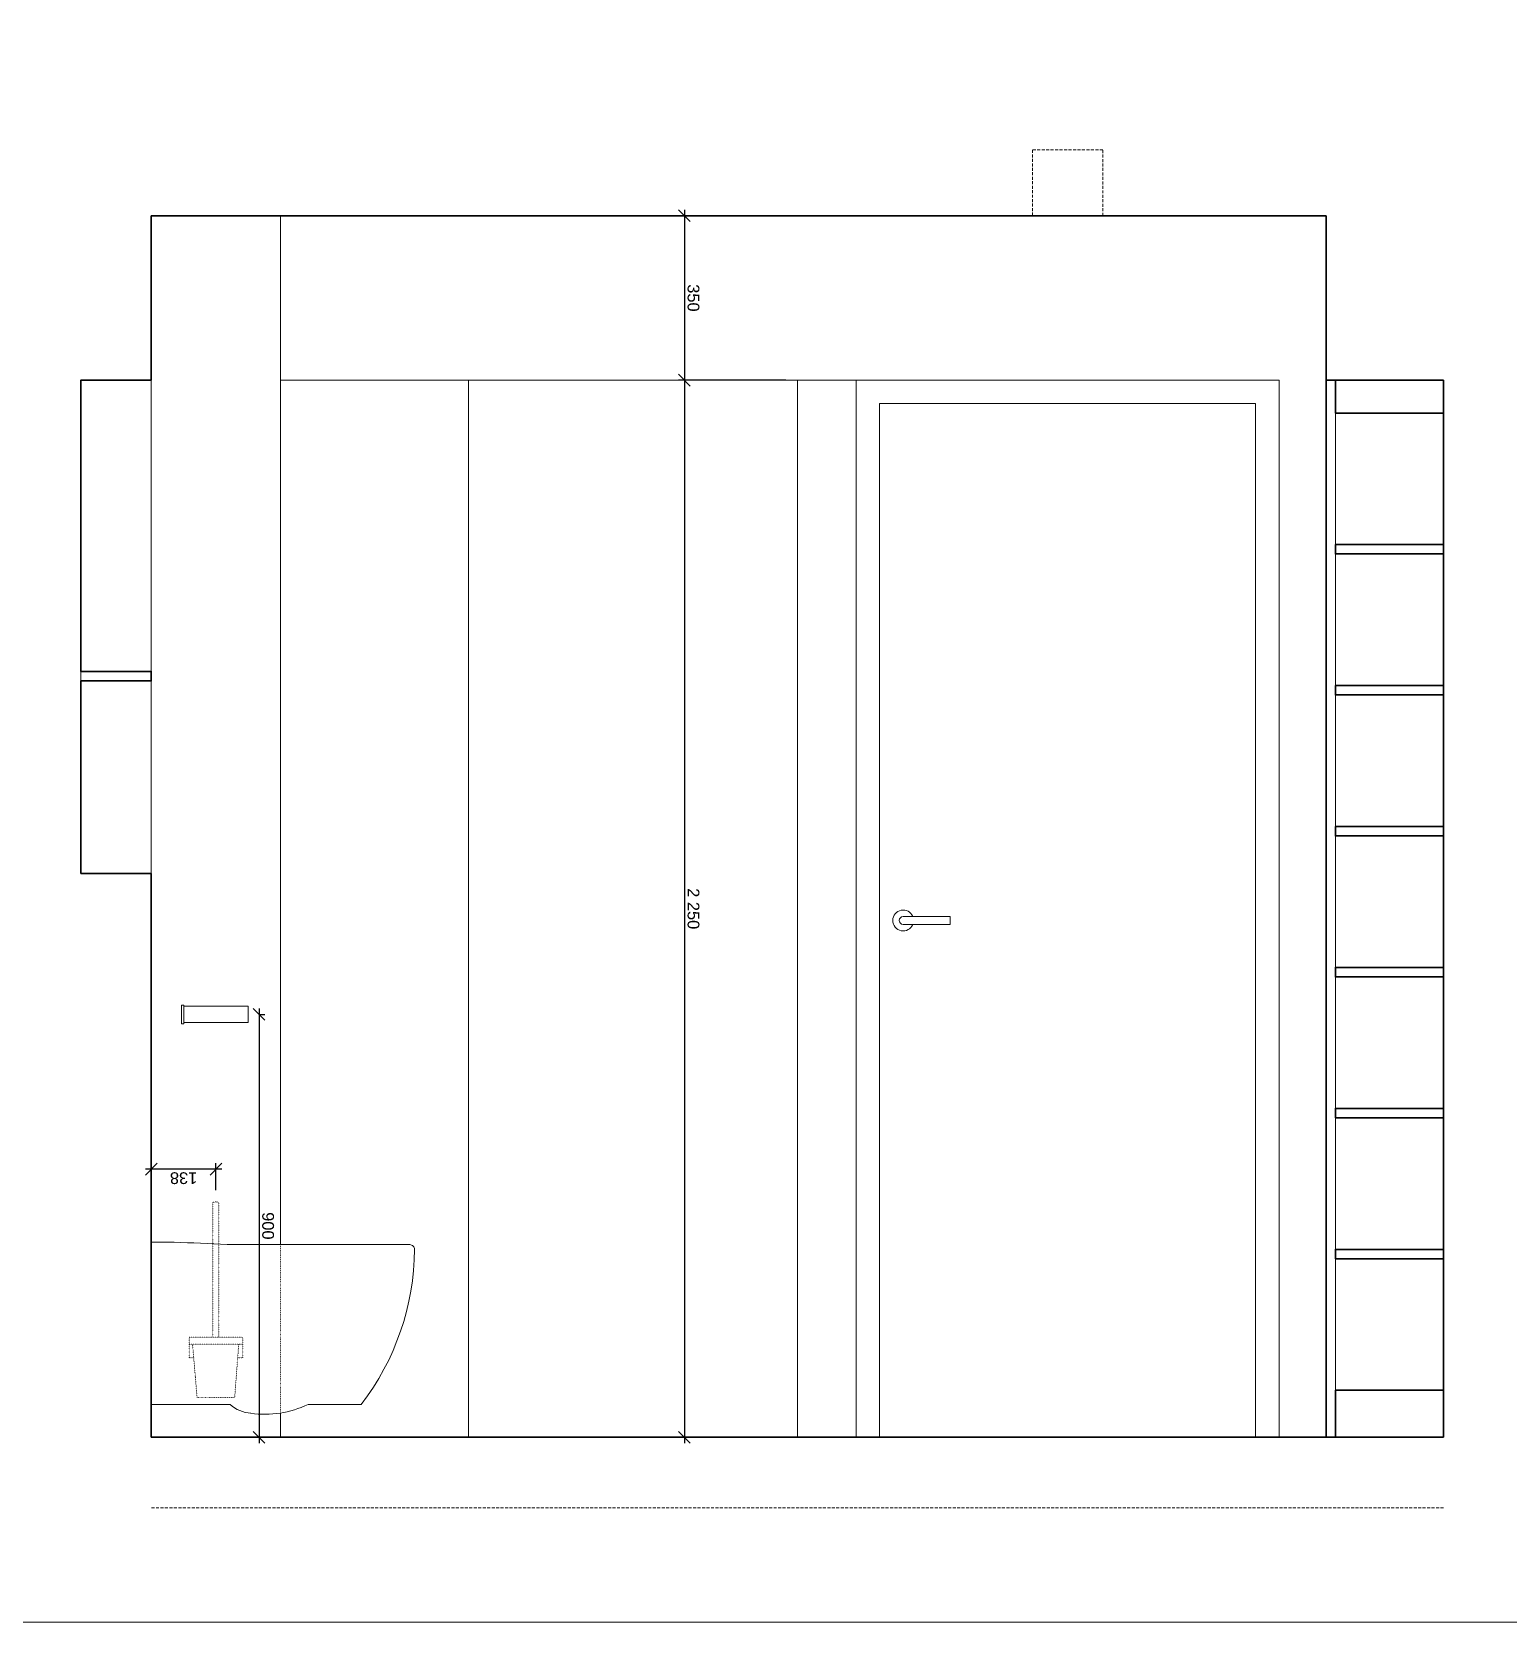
# Model space of a CAD drawing. Header units: millimetres. Extents: x 3767 to 22479, y 1034 to 12216.
# Drawn here: x 16195 to 19337, y 1034 to 4419 of the extents above; entities that cross this region are included whole.
import ezdxf

# ---------------------------------------------------------------- set-up
doc = ezdxf.new("R2010")
doc.units = ezdxf.units.MM
doc.linetypes.add('TEČKOVANÁX2', pattern=[0.5, 0, -0.5])
doc.linetypes.add('ČÁRKOVANÁ2', pattern=[9.525, 6.35, -3.175])
for name, color, linetype, lineweight in [('3', 7, 'ČÁRKOVANÁ2', 0), ('dim', 4, 'Continuous', 0), ('door', 36, 'Continuous', 0), ('elevation', 7, 'Continuous', 13), ('equipments', 137, 'Continuous', 13), ('sanitary', 4, 'Continuous', 13), ('section', 5, 'Continuous', 35), ('tile', 177, 'TEČKOVANÁX2', 0)]:
    doc.layers.add(name, color=color, linetype=linetype, lineweight=lineweight)
doc.styles.add('ARIAL', font='arial.ttf')
doc.dimstyles.new('25', dxfattribs={"dimtxt": 25, "dimasz": 25, "dimexe": 12.5, "dimexo": 25, "dimgap": 6.25, "dimtad": 1, "dimdec": 0, "dimdsep": 46, "dimlunit": 6, "dimtxsty": 'ARIAL', "dimblk": 'OBLIQUE', "dimcen": 25, "dimdle": 12.5, "dimclrd": 256, "dimclre": 256, "dimclrt": 2, "dimadec": 0, "dimazin": 0, "dimtfac": 1, "dimtdec": 0, "dimtmove": 0, "dimatfit": 1, "dimldrblk": 'DOTSMALL', "dimfxl": 1, "dimtvp": 1, "dimtolj": 1, "dimtzin": 0, "dimarcsym": 0})

# ---------------------------------------------------------------- blocks, each defined once
blk = doc.blocks.new('door hand')
at = {"color": 0}
for p, q in [((-1068.3, 90), (-1068.3, 190)), ((-1051.7, 190), (-1068.3, 190)), ((-1051.7, 90), (-1051.7, 190))]:
    blk.add_line(p, q, dxfattribs=at)
for radius, start, end in [(22.2, 112.0121, 67.9879), (8.33, 180, 0)]:
    blk.add_arc((-1060, 90), radius, start, end, dxfattribs=at)
blk = doc.blocks.new('A$C39D17CD7')
at = {"layer": 'equipments'}
for p, q in [((-333.6, -70), (-446.9, -70)), ((-167.5, -70), (0, -70)), ((0, -402.7), (0, -70)), ((0, -403), (0, -415)), ((-550, -410), (-161.5, -410)), ((0, -415), (-48.3, -415))]:
    blk.add_line(p, q, dxfattribs=at)
for centre, radius, start, end in [((-241.2, -262), 213.1, 82.0964, 115.6836), ((-217.6, -125.6), 74.8, 47.971, 85.6303), ((-12, -403.4), 548, 142.5254, 179.6351), ((-550, -400), 10, 179.6424, 269.9815), ((16.6, 2337.5), 2753.3, 266.2913, 268.6486)]:
    blk.add_arc(centre, radius, start, end, dxfattribs=at)
blk = doc.blocks.new('wc acc2')
at = {"linetype": 'Continuous', "lineweight": 0}
for p, q in [((0, 17.5), (136.9, 17.5)), ((0, -17.5), (0, 17.5)), ((142, 17.5), (142, -17.5)), ((0, -17.5), (136.9, -17.5))]:
    blk.add_line(p, q, dxfattribs=at)
blk.add_lwpolyline([(136.9, 19.9), (142, 19.9), (142, -19.9), (136.9, -19.9)], close=True, dxfattribs=at)
blk = doc.blocks.new('_Oblique')
at = {"color": 0, "linetype": 'ByBlock', "lineweight": -2}
blk.add_line((-0.5, -0.5), (0.5, 0.5), dxfattribs=at)
blk = doc.blocks.new('*D212')
at = {"layer": 'Defpoints', "color": 0, "transparency": 16777216}
for p in [(16449.6, 1998.5), (16449.6, 1928.8), (16587.1, 1928.8)]:
    blk.add_point(p, dxfattribs=at)
at = {"layer": 'dim', "lineweight": -2, "transparency": 16777216}
for p, q in [((16599.6, 1998.5), (16437.1, 1998.5)), ((16449.6, 1953.8), (16449.6, 2011)), ((16587.1, 1953.8), (16587.1, 2011))]:
    blk.add_line(p, q, dxfattribs=at)
at = {"layer": 'dim', "lineweight": -2, "transparency": 16777216, "xscale": 25, "yscale": 25, "zscale": 25, "rotation": 180}
blk.add_blockref('_Oblique', (16449.6, 1998.5), dxfattribs=at)
at = {"layer": 'dim', "lineweight": -2, "transparency": 16777216, "xscale": 25, "yscale": 25, "zscale": 25}
blk.add_blockref('_Oblique', (16587.1, 1998.5), dxfattribs=at)
at = {"layer": 'dim', "color": 2, "transparency": 16777216, "insert": (16518.3, 1979.5), "char_height": 25, "attachment_point": 5, "rotation": 180, "style": 'ARIAL'}
blk.add_mtext('\\A1;138', dxfattribs=at)
blk = doc.blocks.new('_DotSmall')
at = {"color": 0, "linetype": 'ByBlock', "const_width": 0.5}
blk.add_lwpolyline([(-0.0625, 0, 1), (0.0625, 0, 1)], format="xyb", close=True, dxfattribs=at)
blk = doc.blocks.new('*D213')
at = {"layer": 'Defpoints', "color": 0, "transparency": 16777216}
for p in [(16655.5, 2327.8), (16655.5, 1427.8), (16679, 1427.8)]:
    blk.add_point(p, dxfattribs=at)
at = {"layer": 'dim', "lineweight": -2, "transparency": 16777216}
for p, q in [((16679, 2340.3), (16679, 1415.3)), ((16680.5, 2327.8), (16691.5, 2327.8)), ((16680.5, 1427.8), (16691.5, 1427.8))]:
    blk.add_line(p, q, dxfattribs=at)
at = {"layer": 'dim', "lineweight": -2, "transparency": 16777216, "xscale": 25, "yscale": 25, "zscale": 25}
for p, rotation in [((16679, 2327.8), 90.00000000000006), ((16679, 1427.8), 270.0000000000001)]:
    blk.add_blockref('_Oblique', p, dxfattribs=dict(at, rotation=rotation))
at = {"layer": 'dim', "color": 2, "transparency": 16777216, "insert": (16698, 1877.8), "char_height": 25, "attachment_point": 5, "rotation": 270, "style": 'ARIAL'}
blk.add_mtext('\\A1;900', dxfattribs=at)
blk = doc.blocks.new('*D214')
at = {"layer": 'Defpoints', "color": 0, "transparency": 16777216}
for p in [(17824.6, 3677.8), (17584.1, 1427.8), (17824.6, 1427.8)]:
    blk.add_point(p, dxfattribs=at)
at = {"layer": 'dim', "lineweight": -2, "transparency": 16777216}
for p, q in [((17584.1, 3690.3), (17584.1, 1415.3)), ((17799.6, 3677.8), (17571.6, 3677.8)), ((17799.6, 1427.8), (17571.6, 1427.8))]:
    blk.add_line(p, q, dxfattribs=at)
at = {"layer": 'dim', "lineweight": -2, "transparency": 16777216, "xscale": 25, "yscale": 25, "zscale": 25}
for p, rotation in [((17584.1, 3677.8), 90.00000000000006), ((17584.1, 1427.8), 270.0000000000001)]:
    blk.add_blockref('_Oblique', p, dxfattribs=dict(at, rotation=rotation))
at = {"layer": 'dim', "color": 2, "transparency": 16777216, "insert": (17603.2, 2552.8), "char_height": 25, "attachment_point": 5, "rotation": 270, "style": 'ARIAL'}
blk.add_mtext('\\A1;2\xa0250', dxfattribs=at)
blk = doc.blocks.new('*D215')
at = {"layer": 'Defpoints', "color": 0, "transparency": 16777216}
for p in [(17724.6, 4027.8), (17584.1, 3677.8), (17824.6, 3677.8)]:
    blk.add_point(p, dxfattribs=at)
at = {"layer": 'dim', "lineweight": -2, "transparency": 16777216}
for p, q in [((17584.1, 4040.3), (17584.1, 3665.3)), ((17699.6, 4027.8), (17571.6, 4027.8)), ((17799.6, 3677.8), (17571.6, 3677.8))]:
    blk.add_line(p, q, dxfattribs=at)
at = {"layer": 'dim', "lineweight": -2, "transparency": 16777216, "xscale": 25, "yscale": 25, "zscale": 25}
for p, rotation in [((17584.1, 4027.8), 90.00000000000006), ((17584.1, 3677.8), 270.0000000000001)]:
    blk.add_blockref('_Oblique', p, dxfattribs=dict(at, rotation=rotation))
at = {"layer": 'dim', "color": 2, "transparency": 16777216, "insert": (17603.2, 3852.8), "char_height": 25, "attachment_point": 5, "rotation": 270, "style": 'ARIAL'}
blk.add_mtext('\\A1;350', dxfattribs=at)

msp = doc.modelspace()

# ---------------------------------------------------------------- linework, layer by layer
at = {"layer": '3'}
for p, q in [((18474.6, 4167.8), (18324.6, 4167.8)), ((18324.6, 4167.8), (18324.6, 4027.8)), ((18474.6, 4027.8), (18474.6, 4167.8)), ((19199.6, 1277.8), (16449.6, 1277.8))]:
    msp.add_line(p, q, dxfattribs=at)
at = {"layer": 'dim'}
msp.add_lwpolyline([(12050, 12216.3), (22479.1, 12216.3), (22479.1, 1034.3), (12050, 1034.3)], close=True, dxfattribs=at)
at = {"layer": 'door'}
for points in [[(17949.6, 1427.8), (17949.6, 3677.8), (18849.6, 3677.8), (18849.6, 1427.8)], [(17999.6, 1427.8), (17999.6, 3627.8), (18799.6, 3627.8), (18799.6, 1427.8)]]:
    msp.add_lwpolyline(points, dxfattribs=at)
at = {"layer": 'elevation'}
for p, q in [((16724.6, 1837.8), (16724.6, 4027.8)), ((16449.6, 3677.8), (16449.6, 3327.8)), ((17824.6, 3677.8), (16724.6, 3677.8)), ((17124.6, 1427.8), (17124.6, 3677.8)), ((17824.6, 1427.8), (17824.6, 3677.8)), ((17949.6, 3677.8), (17824.6, 3677.8)), ((17949.6, 1427.8), (17949.6, 3677.8)), ((18969.6, 1427.8), (18969.6, 3607.8)), ((16449.6, 3327.8), (16449.6, 3057.8)), ((16299.6, 3057.8), (16299.6, 3037.8)), ((16449.6, 3037.8), (16449.6, 2627.8)), ((16724.6, 1427.8), (16724.6, 1479.4))]:
    msp.add_line(p, q, dxfattribs=at)
at = {"layer": 'section', "linetype": 'Continuous'}
for p, q in [((16449.6, 3677.8), (16449.6, 4027.8)), ((16499.6, 4027.8), (16449.6, 4027.8)), ((18949.6, 4027.8), (16499.6, 4027.8)), ((18949.6, 3677.8), (18949.6, 4027.8)), ((18949.6, 3677.8), (19199.6, 3677.8)), ((16449.6, 2627.8), (16449.6, 1427.8)), ((19199.6, 1427.8), (16449.6, 1427.8))]:
    msp.add_line(p, q, dxfattribs=at)
at = {"layer": 'section'}
for p, q in [((18949.6, 1427.8), (18949.6, 3677.8)), ((18969.6, 3607.8), (18969.6, 3677.8)), ((19199.6, 3677.8), (19199.6, 1427.8)), ((18969.6, 3607.8), (19199.6, 3607.8))]:
    msp.add_line(p, q, dxfattribs=at)
at = {"layer": 'section', "linetype": 'Continuous'}
for points in [[(16299.6, 3327.8), (16299.6, 3677.8), (16449.6, 3677.8)], [(16299.6, 3057.8), (16299.6, 3327.8)], [(16449.6, 2627.8), (16299.6, 2627.8), (16299.6, 3037.8)]]:
    msp.add_lwpolyline(points, dxfattribs=at)
at = {"layer": 'section'}
for points in [[(19199.6, 3327.8), (18969.6, 3327.8), (18969.6, 3307.8), (19199.6, 3307.8)], [(16299.6, 3057.8), (16449.6, 3057.8), (16449.6, 3037.8), (16299.6, 3037.8)], [(19199.6, 3027.8), (18969.6, 3027.8), (18969.6, 3007.8), (19199.6, 3007.8)], [(19199.6, 2727.8), (18969.6, 2727.8), (18969.6, 2707.8), (19199.6, 2707.8)], [(19199.6, 2427.8), (18969.6, 2427.8), (18969.6, 2407.8), (19199.6, 2407.8)], [(19199.6, 2127.8), (18969.6, 2127.8), (18969.6, 2107.8), (19199.6, 2107.8)], [(19199.6, 1827.8), (18969.6, 1827.8), (18969.6, 1807.8), (19199.6, 1807.8)], [(19199.6, 1527.8), (18969.6, 1527.8), (18969.6, 1427.8)]]:
    msp.add_lwpolyline(points, dxfattribs=at)
at = {"layer": 'tile'}
for p, q in [((16724.6, 1837.8), (16724.6, 1479.4)), ((16644.1, 1640.7), (16530.1, 1640.7)), ((16530.1, 1640.7), (16530.1, 1626.2)), ((16644.1, 1626.2), (16530.1, 1626.2)), ((16644.1, 1640.7), (16644.1, 1626.2))]:
    msp.add_line(p, q, dxfattribs=at)
for points in [[(16580.8, 1927.2), (16580.8, 1927.2), (16580.8, 1640.7)], [(16593.4, 1640.7), (16593.4, 1927.2)], [(16530.1, 1626.2), (16530.1, 1596.7), (16539.8, 1596.7)], [(16635.6, 1626.2), (16627.1, 1512.8), (16547, 1512.8), (16537.3, 1626.2)], [(16633.4, 1596.7), (16644.1, 1596.7), (16644.1, 1626.2)]]:
    msp.add_lwpolyline(points, dxfattribs=at)
msp.add_arc((16587.1, 1915.3), 13.5, 62.1781, 117.8219, dxfattribs=at)

# ---------------------------------------------------------------- block references
at = {"layer": 'door', "rotation": 270}
msp.add_blockref('door hand', (17959.6, 1467.8), dxfattribs=at)
at = {"layer": 'equipments', "rotation": 180}
msp.add_blockref('A$C39D17CD7', (16449.6, 1427.8), dxfattribs=at)
at = {"layer": 'sanitary', "rotation": 180}
msp.add_blockref('wc acc2', (16655.5, 2327.8), dxfattribs=at)

# ---------------------------------------------------------------- dimensions: what is measured, and where the dimension line sits
at = {"layer": 'dim'}
for base, p1, p2, picture, middle in [((17584.1, 3677.8), (17724.6, 4027.8), (17824.6, 3677.8), '*D215', (17603.2, 3852.8)), ((17584.1, 1427.8), (17824.6, 3677.8), (17824.6, 1427.8), '*D214', (17603.2, 2552.8)), ((16679, 1427.8), (16655.5, 2327.8), (16655.5, 1427.8), '*D213', (16698, 1877.8))]:
    dim = msp.add_linear_dim(base=base, p1=p1, p2=p2, angle=90, dimstyle='25', dxfattribs=at)
    dim.commit()
    dim.dimension.update_dxf_attribs({"geometry": picture, "text_midpoint": middle})
dim = msp.add_linear_dim(base=(16449.5558, 1998.5491), p1=(16587.0559, 1928.8033), p2=(16449.5558, 1928.8033), dimstyle='25', dxfattribs=at)
dim.commit()
dim.dimension.update_dxf_attribs({"geometry": '*D212', "text_midpoint": (16518.3059, 1979.5263)})

doc.saveas('drawing.dxf')
